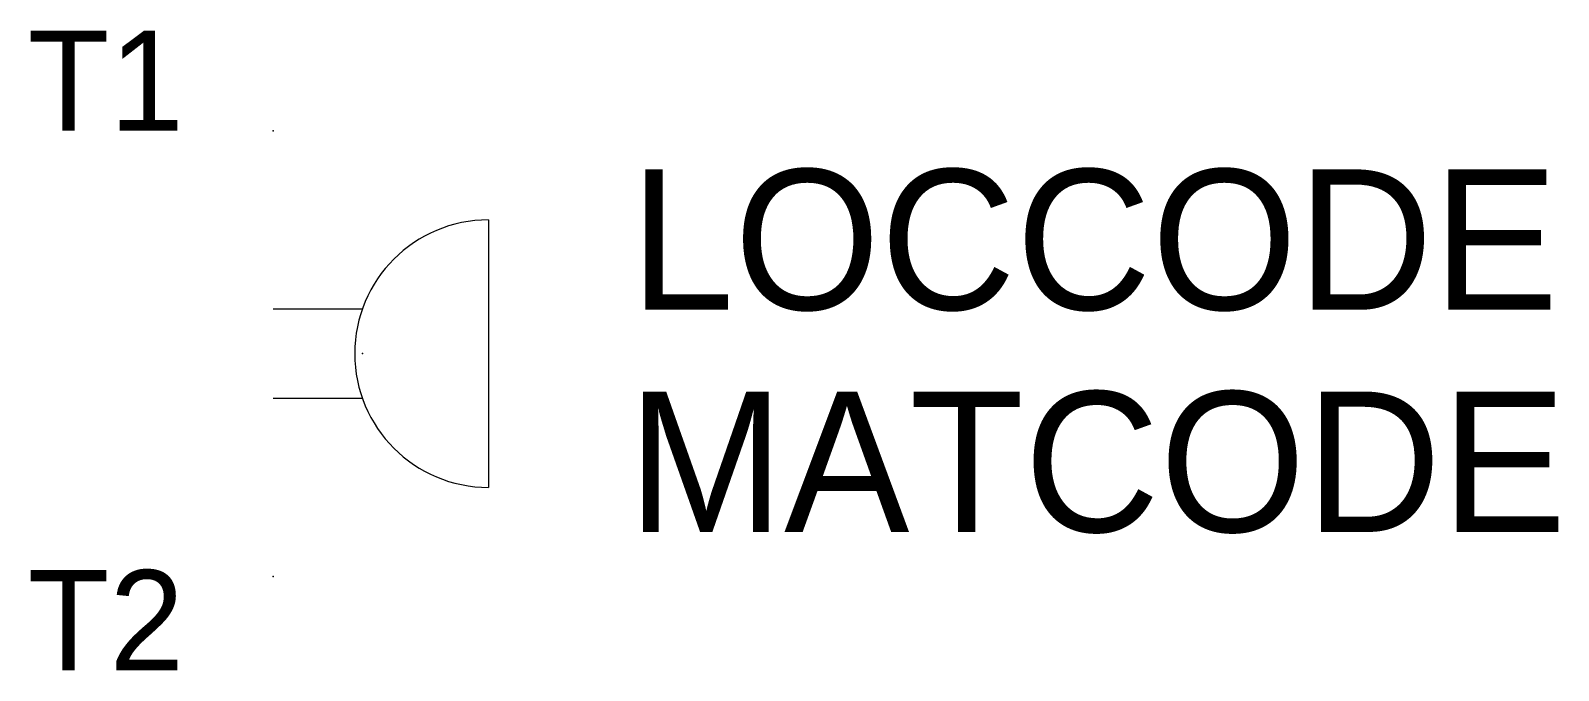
# Model space of a CAD drawing. Extents: x -5.4 to 28.8, y -7.1 to 7.2.
import ezdxf
from ezdxf.enums import TextEntityAlignment as Align

# ---------------------------------------------------------------- set-up
doc = ezdxf.new("R2010")
doc.units = 0
doc.layers.get('0').update_dxf_attribs({"linetype": 'CONTINUOUS'})
for name, color, linetype in [('A', 7, 'CONTINUOUS'), ('C', 6, 'CONTINUOUS'), ('T2', 1, 'CONTINUOUS')]:
    doc.layers.add(name, color=color, linetype=linetype)

msp = doc.modelspace()

# ---------------------------------------------------------------- linework, layer by layer
at = {"color": 0}
for p, q in [((4.828, 3), (4.828, -3)), ((2, 1), (0, 1)), ((0, -1), (2, -1))]:
    msp.add_line(p, q, dxfattribs=at)
msp.add_arc((4.828, 0), 3, 90, 270, dxfattribs=at)
at = {"layer": 'A', "color": 0}
msp.add_point((2, 0), dxfattribs=at)
at = {"layer": 'C', "color": 0}
for p in [(0, 5), (0, -5)]:
    msp.add_point(p, dxfattribs=at)

# ---------------------------------------------------------------- texts
at = {"color": 0, "linetype": 'CONTINUOUS'}
for tag, p in [('LOCCODE', (8, 0.985)), ('MATCODE', (7.955, -4))]:
    msp.add_attdef(tag, p, '', height=3.15, dxfattribs=at)
at = {"layer": 'T2', "color": 0, "linetype": 'CONTINUOUS'}
for tag, p in [('T1', (-2, 4.999)), ('T2', (-2, -7.107))]:
    msp.add_attdef(tag, text='', height=2.25, dxfattribs=at).set_placement(p, align=Align.RIGHT)

doc.saveas('drawing.dxf')
